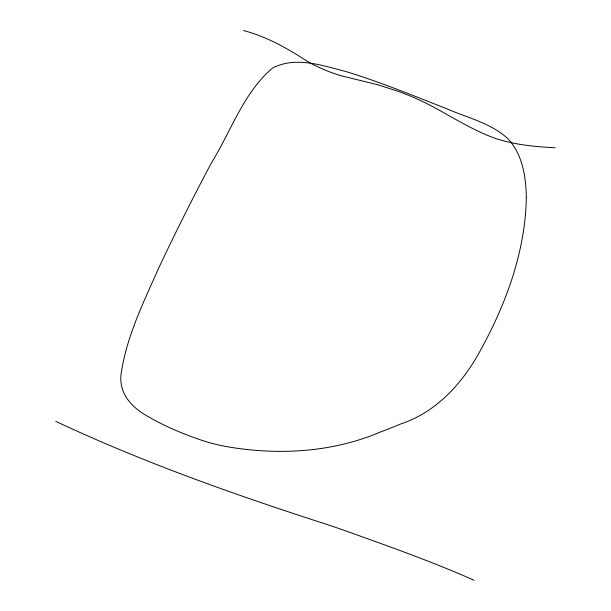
<?xml version="1.0" encoding="UTF-8"?>
<svg xmlns="http://www.w3.org/2000/svg" width="611" height="611" viewBox="0 0 611 611"><rect width="100%" height="100%" fill="white"/><g stroke="black" fill="none" stroke-linecap="round" stroke-linejoin="round"><path stroke-width="0.92" d="M555.2 147.74C536.901 146.892 518.487 145.12 500.806 140.079A94.575 71.632 8.1 0 1 494.055 137.91C470.042 129.142 448.78 114.647 426.058 103.213A166.375 105.054 18.7 0 0 419.245 99.952L414.411 97.783A181.742 113.287 18.8 0 0 398.937 91.558L377.491 84.677L341.778 75.924A127.073 101.395 26.4 0 1 336.814 74.389A130.701 104.588 26.5 0 1 307.944 61.734C287.903 48.643 266.931 36.691 243.56 30.55M55.8 421.384C143.478 462.489 234.983 494.811 327.061 524.498A446.038 109.743 17.7 0 1 343.023 529.943C386.916 545.676 431.038 561.181 473.685 580.068L473.945 580.45M526.346 197.384C525.384 250.602 506.779 302.193 481.46 348.484C463.879 381.76 437.3 411.89 400.663 423.996A580.16 400.847 11 0 1 380.607 431.939C331.727 452.797 277.058 455.569 225.161 446.366A169.003 144.265 18.8 0 1 203.684 440.936C184.606 434.589 165.871 426.868 148.458 416.771C130.54 406.949 116.907 391.75 121.788 369.731C127.829 333.873 144.173 300.879 158.776 267.908C175.365 232.539 192.992 197.659 211.269 163.137C230.843 131.739 243.682 92.085 272.804 67.913C295.762 56.09 322.547 65.553 345.834 71.502C379.767 81.927 412.669 95.369 445.694 108.33C466.552 117.533 490.198 122.704 507.512 138.346C522.512 153.888 525.934 176.648 526.346 197.384"/></g></svg>
